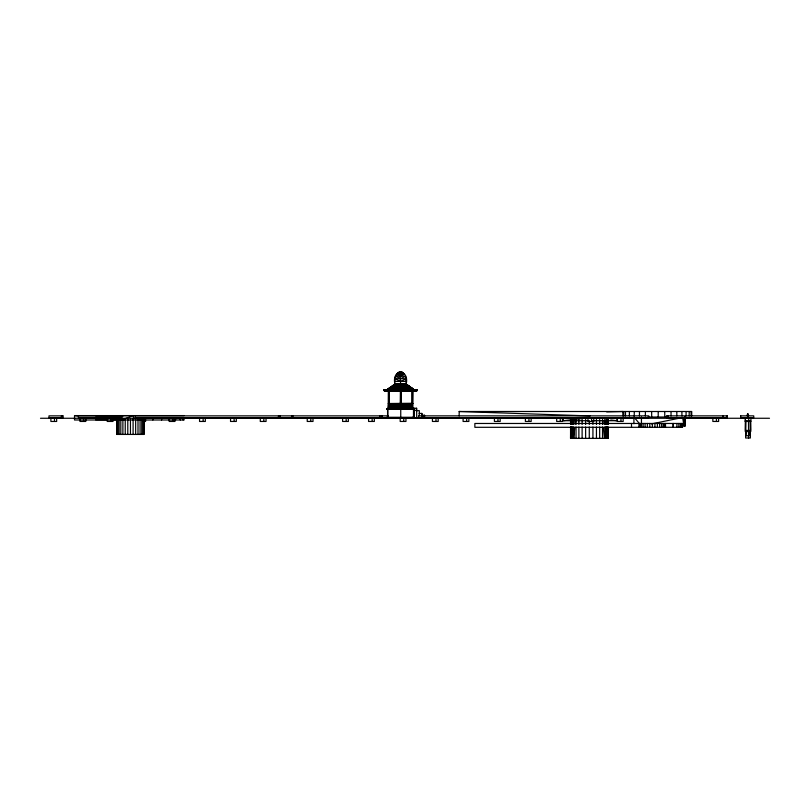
<?xml version="1.0" encoding="UTF-8"?>
<svg xmlns="http://www.w3.org/2000/svg" width="810" height="810" viewBox="0 0 810 810"><rect width="100%" height="100%" fill="white"/><g stroke="black" fill="none" stroke-linecap="round" stroke-linejoin="round"><path stroke-width="1.21" d="M388.466 408.402L388.628 403.289M388.537 408.402L388.557 391.26L388.577 408.402L388.759 403.4M389.235 408.402L389.316 403.633L389.347 408.402M389.377 408.402L389.387 403.633M391.27 408.402L391.22 403.633M392.161 408.402L392.313 403.633L392.303 408.402M393.285 408.402L393.123 403.633M394.186 403.633L394.247 408.402L394.126 403.633M395.098 408.402L395.209 403.633M396.212 403.633L396.191 408.402L396.07 403.633M396.161 408.402L396.201 403.633M397.082 403.633L397.052 408.402L397.214 403.633M400.211 403.613L399.998 408.402L399.998 403.633M401.436 408.402L401.456 403.633M401.527 408.402L401.547 403.633M402.519 403.633L402.388 408.402L402.398 403.633M402.529 408.402L402.55 403.633L402.438 408.402M404.392 408.402L404.443 403.633L404.443 408.402M405.223 408.402L405.213 403.633L405.395 408.402M406.266 403.633L406.286 408.402L406.337 403.633M406.802 408.402L406.843 403.633M407.167 408.402L407.278 403.633L407.278 408.402M407.693 408.402L407.693 403.633M407.815 408.402L407.815 403.633M408.068 403.633L408.149 408.402L408.189 403.633M408.685 403.633L408.787 408.402L408.797 403.633M409.08 403.633L409.04 408.402L409.161 403.633M409.941 408.402L410.032 403.633L410.113 408.402M410.923 408.402L410.994 403.633M411.885 408.402L411.885 403.633M723.057 417.707L723.057 415.864M726.55 417.717L726.55 415.874M726.833 417.717L726.833 415.874M727.046 417.717L727.046 415.874M727.269 415.864L727.36 417.707L666.417 417.717L666.417 415.874L727.36 415.864M747.65 413.981L747.539 416.097L747.913 413.981M747.812 414.123L747.782 416.097L747.488 415.398C748.096 416.016 746.83 415.965 748.076 415.398L748.035 416.097L747.893 415.56M747.701 415.935L747.488 415.398L747.762 416.006M748.005 415.824L748.025 415.581M417.19 389.772L400.768 389.762L400.758 390.886L416.816 390.896L417.19 389.772L416.542 390.562M50.908 418.264L50.878 421.453L56.67 421.453L56.639 418.264M80.008 419.327L79.987 421.453L85.779 421.453L85.759 419.327M107.244 419.327L107.214 421.453L113.005 421.453L112.985 419.327M169.209 419.327L169.189 421.453L174.98 421.453L174.96 419.327M199.584 418.264L199.554 421.453L205.345 421.453L205.315 418.264M230.566 418.264L230.536 421.453L236.328 421.453L236.297 418.264M260.304 418.264L260.273 421.453L266.065 421.453L266.034 418.264M307.253 418.264L307.223 421.453L313.014 421.453L312.984 418.264M342.62 418.264L342.589 421.453L348.381 421.453L348.351 418.264M368.601 418.264L368.57 421.453L374.362 421.453L374.321 418.264M400.211 418.264L400.18 421.453L405.972 421.453L405.942 418.264M432.449 418.264L432.418 421.453L438.21 421.453L438.18 418.264M463.128 418.264L463.087 421.453L468.879 421.453L468.848 418.264M494.424 418.264L494.394 421.453L500.185 421.453L500.145 418.264M525.406 418.264L525.376 421.453L531.168 421.453L531.137 418.264M556.703 418.264L556.672 421.453L562.464 421.453L562.434 418.264M588.009 418.264L587.979 421.453L593.771 421.453L593.73 418.264M617.433 418.264L617.392 421.453L623.184 421.453L623.153 418.264M712.871 418.264L712.84 421.453L718.632 421.453L718.602 418.264M745.18 418.264L745.139 421.453L750.931 421.453L750.9 418.264M745.585 420.218L745.483 430.444L750.546 430.444L750.455 421.352M745.797 420.542L745.625 438.018L750.364 438.018L750.303 431.77M746.02 430.849L745.969 435.74L748.43 435.74M746.263 433.593L746.283 431.173M608.006 427.002L608.006 438.362L570.554 438.362L570.726 427.002M570.756 424.481L570.837 419.438M607.824 427.002L607.652 438.362L607.652 427.002M607.854 424.481L607.935 419.438M571.414 427.002L570.908 438.362L570.908 427.002M571.526 424.481L571.749 419.438M607.085 427.002L606.579 438.362L606.579 427.002M607.196 424.481L607.429 419.438M388.972 408.402L388.952 391.26L388.425 391.26L388.344 408.402L388.557 403.37M412.705 403.501L388.689 403.613M683.316 417.413L684.723 425.675L684.723 417.008L684.946 425.959L682.465 425.959M572.792 427.002L571.981 438.362L571.981 427.002M572.974 424.481L573.338 419.438M605.678 427.002L604.857 438.362L604.857 427.002M605.86 424.481L606.214 419.438M574.756 427.569L573.703 438.362L573.703 427.002M575.1 423.974L575.454 420.38M603.572 427.569L602.529 438.362L602.529 427.002M603.926 423.974L604.27 420.38M388.243 403.501L412.685 403.37M406.185 383.211L405.415 376.235M416.816 390.896L384.234 390.906L384.416 389.64L383.849 389.782L384.649 390.774L384.416 389.64L384.487 390.896L384.416 389.64M394.895 384.102C391.453 368.479 409.647 368.469 406.205 384.102L414.771 390.248L406.215 384.142L394.895 384.102L386.309 390.248M400.211 403.319L400.14 408.402M400.737 390.39C401.74 386.299 397.153 364.986 404.291 374.24M412.209 403.37L412.665 403.613L388.597 403.643M397.194 390.066L387.737 389.195L394.946 384.132C393.559 379.414 396.475 370.666 401.821 371.891L400.565 372.752L397.983 372.752L394.784 378.716L406.316 378.716L400.626 381.419L394.855 378.716L394.591 381.419L406.498 381.419M397.973 372.752L400.535 371.891M387.534 389.195L394.632 384.689M384.274 390.572L400.758 390.886L384.487 390.896M651.524 423.913L682.486 417.525M563.274 418.183L563.274 420.714L588.262 417.768M404.22 390.055L413.495 389.175L406.134 384.142M412.31 409.414L414.133 409.293L414.133 418.203M412.31 417.393L414.133 417.282L386.947 417.282L386.947 418.203L424.572 418.132L424.561 415.246L421.757 415.246M400.768 389.762L384.527 390.572L416.775 390.562L383.849 389.782M606.68 411.895L623.001 411.5M400.322 390.886L416.775 390.562M405.608 390.501L395.837 390.511M387.737 389.195L413.495 389.175M391.554 386.927L409.627 386.917L413.313 389.175M412.918 389.002L406.762 384.74L394.409 384.73L400.636 385.378M409.627 386.917L408.412 386.097L392.769 386.097L400.666 386.907M412.148 403.36L412.168 391.26L412.705 391.26L412.725 408.2M414.001 408.382L387.079 408.665M415.5 410.386L416.664 410.386M416.492 410.65L419.307 410.65L419.307 415.773M459.169 415.935L459.169 411.5L691.73 411.5L691.73 415.935M419.124 413.424L421.939 413.424L421.929 418.132M747.488 414.183L748.076 414.183M747.407 414.477L748.227 414.477M747.296 414.831L748.379 414.831M747.205 415.246L748.501 415.246M184.093 415.591L74.51 415.591L74.51 419.985L184.093 419.985L184.093 417.788M747.103 415.672L748.632 415.672M95.529 415.702L132 415.702M75.654 415.874L123.059 415.874M388.253 415.874L135.199 415.864L135.199 417.707L648.759 417.707L648.759 415.864L418.497 415.864L418.497 417.707M647.889 417.039L667.541 417.008M389.316 417.99L411.763 417.99L413.485 417.282L413.485 409.354M40.5 418.264L769.5 418.264M95.529 419.742L107.77 419.742M112.56 419.742L117.359 419.742M563.274 420.714L588.262 420.714M593.264 420.714L616.997 420.714L616.997 418.183M143.35 421.453L145.557 421.453L145.537 419.327M684.966 425.675L684.004 425.675L682.597 417.413M459.169 411.5L590.125 415.935M610.75 419.975L616.997 420.714M406.762 384.74L408.412 386.097M397.983 372.752L400.585 374.24L403.127 372.752L400.565 372.752L399.259 371.891M634.665 417.909L639.92 424.167M747.539 415.996L747.569 415.398M607.895 430.788L608.006 438.362M749.908 430.849L749.959 435.74M685.128 418.264L685.159 421.453M748.713 418.264L748.673 431.568M748.511 420.542L748.551 438.018M716.415 418.264L716.425 421.453M620.966 418.264L620.976 421.453M591.543 418.264L591.553 421.453M560.247 418.264L560.257 421.453M528.95 418.264L528.95 421.453M497.958 418.264L497.968 421.453M466.661 418.264L466.671 421.453M435.993 418.264L435.993 421.453M403.755 418.264L403.755 421.453M372.134 418.264L372.144 421.453M346.164 418.264L346.164 421.453M310.797 418.264L310.797 421.453M263.847 418.264L263.847 421.453M234.11 418.264L234.12 421.453M203.128 418.264L203.128 421.453M172.763 419.327L172.773 421.453M110.788 419.327L110.798 421.453M83.562 419.327L83.572 421.453M54.452 418.264L54.462 421.453M691.082 411.5L691.082 415.935M689.178 411.5L689.178 415.935M686.08 411.5L686.08 415.935M682.303 423.468L682.303 427.305M681.909 411.5L681.909 415.935M681.585 423.468L681.585 427.305M680.42 423.468L680.42 427.305M678.851 423.468L678.851 427.305M676.826 411.5L676.826 415.935M676.927 423.468L676.927 427.305M673.394 423.468L673.394 427.305M672.978 423.468L672.978 427.305M671.034 411.5L671.034 415.935M668.189 415.864L668.189 417.707M667.237 415.874L667.237 417.717M665.506 423.468L665.506 427.305M665.212 423.468L665.212 427.305M664.747 411.5L664.747 417.039M664.473 423.468L664.473 427.305M663.258 423.468L663.258 427.305M661.638 423.468L661.638 427.305M659.654 423.468L659.654 427.305M658.206 411.5L658.206 417.039M657.386 423.468L657.386 427.305M654.926 423.468L654.926 427.305M652.374 423.468L652.374 427.305M651.665 411.5L651.665 417.039M649.822 423.468L649.822 427.305M647.362 423.468L647.362 427.305M645.378 411.5L645.378 415.935M645.094 423.468L645.094 427.305M643.11 423.468L643.11 427.305M641.419 417.008L641.49 427.305M640.275 423.468L640.275 427.305M639.535 423.468L639.535 427.305M639.454 411.5L639.454 415.935M638.999 423.468L638.999 427.305M634.25 411.5L634.25 415.935M633.916 417.008L633.916 423.721M631.506 423.468L631.506 427.305M629.39 411.5L629.39 415.935M625.482 411.5L625.482 415.935M623.771 411.5L623.771 415.935M622.86 411.5L622.86 415.935M608.006 419.438L608.006 424.481M607.652 419.438L607.652 424.481M606.579 419.438L606.579 424.481M604.857 419.438L604.857 424.481M602.529 419.438L602.529 424.481M599.683 419.438L599.683 424.481M599.683 427.002L599.683 438.362M596.443 419.438L596.443 424.481M596.443 427.002L596.443 438.362M592.93 420.694L592.93 424.481M592.93 427.002L592.93 438.362M589.275 420.694L589.275 424.481M589.275 427.002L589.275 438.362M585.63 419.438L585.63 424.481M585.63 427.002L585.63 438.362M582.117 419.438L582.117 424.481M582.117 427.002L582.117 438.362M578.877 419.438L578.877 424.481M578.877 427.002L578.877 438.362M576.031 419.438L576.031 424.481M576.031 427.002L576.031 438.362M573.703 419.438L573.703 424.481M571.981 419.438L571.981 424.481M570.908 419.438L570.908 424.481M570.554 419.438L570.554 424.481M570.554 427.002L570.554 438.362M424.389 415.246L424.399 418.132M423.66 417.008L423.66 418.112M423.498 417.008L423.498 418.112M422.496 417.008L422.496 418.112M422.334 417.008L422.334 418.112M421.767 413.424L421.757 418.132M416.674 418.132L416.674 408.25L387.747 408.382M416.502 408.25L416.502 411.49M414.042 408.25L413.94 418.203M412.685 391.26L412.533 408.2M412.503 391.26L412.391 408.2L412.27 391.26M411.055 403.633L411.045 408.402M410.579 403.633L410.579 408.402M409.749 403.633L409.607 408.402M405.82 403.633L405.85 408.402M405.688 403.633L405.699 408.402M404.878 403.633L404.777 408.402L404.737 403.633M403.896 403.633L403.906 408.402M403.744 403.633L403.744 408.402M402.934 403.633L402.914 408.402M402.783 403.633L402.904 408.402M401.952 403.633L401.952 408.402M401.831 403.633L401.831 408.402M401.082 408.2L401.072 391.26L400.413 391.26L400.363 408.665M400.909 391.26L400.95 408.402M400.828 391.26L400.727 418.203M400.717 408.382L400.585 391.26L400.444 408.2M400.363 417.282L400.363 418.203M400.029 403.633L399.978 408.402M399.421 403.633L399.512 408.402M399.36 403.633L399.34 408.402M398.54 403.633L398.56 408.402M398.479 403.633L398.459 408.402M397.609 408.402L397.528 403.633L397.487 408.402M396.505 403.633L396.495 408.402M395.705 408.402L395.675 403.633L395.624 408.402M394.733 403.633L394.764 408.402M394.632 403.633L394.622 408.402M393.812 403.633L393.832 408.402M393.751 403.633L393.67 408.402M393.306 403.633L393.306 408.402M392.809 403.633L392.84 408.402M392.769 403.633L392.759 408.402M391.949 403.633L391.949 408.402M391.848 403.633L391.898 408.402M391.27 403.633L391.22 408.402M390.957 403.633L390.967 408.402M390.865 403.633L390.835 408.402M390.045 403.633L390.066 408.402M389.893 403.633L389.893 408.402M389.114 403.633L389.104 408.402M388.749 391.26L388.79 408.2M387.798 409.354L387.798 417.282M387.595 409.354L387.565 417.707M387.15 417.282L387.15 418.203M386.967 408.665L386.967 409.354M382.239 415.874L382.239 417.707M382.047 415.874L382.047 417.707M379.87 415.864L379.87 417.707M292.835 415.864L292.835 417.707M291.57 415.874L291.57 417.707M280.159 415.874L280.159 417.707M279.966 415.874L279.966 417.707M278.498 415.864L278.397 417.707M183.121 417.788L183.121 419.985M180.245 417.788L180.245 419.985M175.567 417.788L175.567 419.985M169.28 417.788L169.28 419.985M161.615 417.788L161.615 419.985M152.867 417.788L152.867 419.985M144.058 419.357L144.058 434.433L116.843 434.433L116.843 419.357M143.795 419.357L143.795 434.433M143.37 417.788L143.37 419.985M143.016 419.357L143.016 434.433M141.76 419.357L141.76 434.433M140.069 419.357L140.069 434.433M138.004 419.357L138.004 434.433M135.655 419.357L135.655 434.433M133.508 419.985L133.508 415.591L121.449 419.985L121.449 415.591M133.103 419.357L133.103 434.433M130.451 419.357L130.451 434.433M127.788 419.357L127.788 434.433M125.236 419.357L125.236 434.433M122.887 419.357L122.887 434.433M121.844 415.864L121.844 417.707L78.428 417.707L78.428 415.864M120.822 419.357L120.822 434.433M119.131 419.357L119.131 434.433M117.875 419.357L117.875 434.433M117.106 419.357L117.106 434.433M61.408 415.864L61.408 417.707M390.207 403.633L390.197 408.402L390.197 403.633M390.349 403.633L390.278 408.402L390.309 403.633M398.034 403.633L398.075 408.402L398.014 403.633M398.176 403.633L398.156 408.402L398.156 403.633M399.158 403.633L398.986 408.402L399.158 403.633M403.329 403.633L403.329 408.402L403.421 403.633M403.491 403.633L403.461 408.402L403.481 403.633M404.322 403.633L404.271 408.402L404.413 403.633M410.69 403.633L410.69 408.402L410.69 403.633M411.996 403.633L411.986 408.402L411.966 403.633M740.674 415.864L740.674 417.707L753.745 417.707L753.745 415.864L740.674 415.864M684.966 417.008L684.946 425.959L684.966 417.008M745.382 420.906L745.271 431.568L750.769 431.568L750.667 420.906L745.382 420.906M404.372 374.24L400.606 376.235L396.758 374.24L404.372 374.24M405.526 376.235L400.626 378.716L395.634 376.235L405.526 376.235M411.48 387.98L400.717 389.154L389.721 387.99L411.48 387.98M406.215 384.142L400.626 384.74L394.946 384.132L406.215 384.142M407.491 385.378L400.646 386.097L393.68 385.378L407.491 385.378M414.325 408.665L386.755 408.665L386.755 409.354L414.325 409.354L414.325 408.665M62.977 415.864L48.985 415.864L48.985 417.707L62.977 417.707L62.977 415.864M682.546 423.468L474.862 423.468L474.862 427.305L682.546 427.305L682.546 423.468M411.713 408.402L411.693 403.633L411.662 408.402M396.677 408.402L396.677 403.633L396.647 408.402"/></g></svg>
